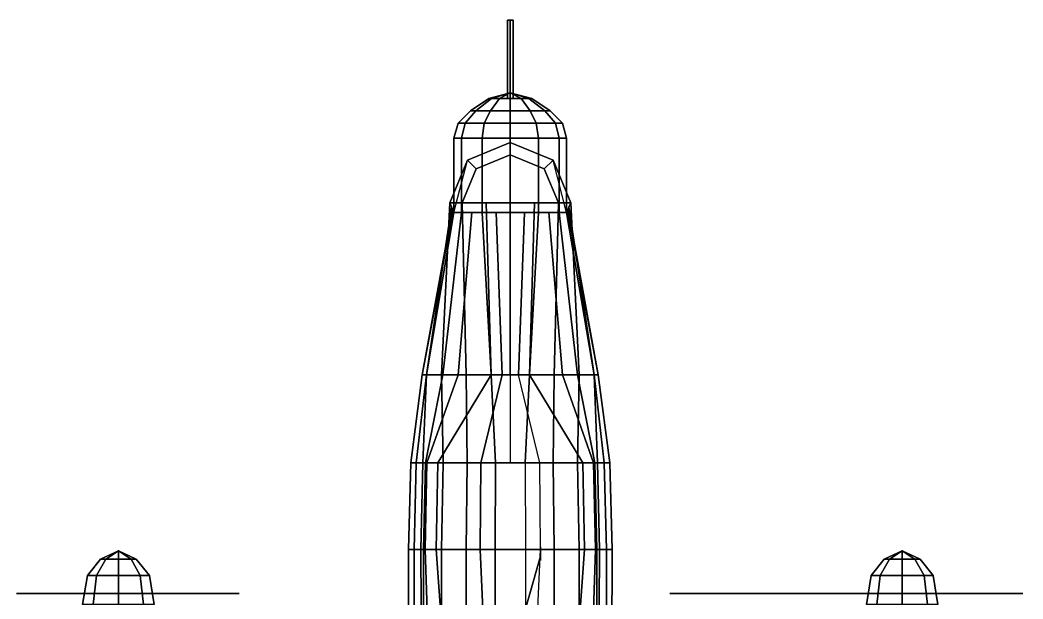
# Model space of a CAD drawing. Header units: millimetres. Extents: x -11.1 to 11.1, y -9.1 to 41.6.
# Drawn here: x -3.57 to 3.73, y 5.4 to 9.61 of the extents above; entities that cross this region are included whole.
import ezdxf

# ---------------------------------------------------------------- set-up
doc = ezdxf.new("R2010")
doc.units = ezdxf.units.MM
doc.layers.add('h2', color=7, linetype='Continuous')
doc.layers.add('prop', color=1, linetype='Continuous')

msp = doc.modelspace()

# ---------------------------------------------------------------- linework, layer by layer
for points in [[(0, 9.61, 0.32), (-0.02, 9.61, 0.3), (-0.02, 9.04, 0.3), (0, 9.04, 0.32)], [(-0.02, 9.61, 0.3), (0, 9.61, 0.28), (0, 9.04, 0.28), (-0.02, 9.04, 0.3)], [(0.02, 9.61, 0.3), (0, 9.61, 0.28), (-0.02, 9.61, 0.3), (0, 9.61, 0.32)], [(0.02, 9.61, 0.3), (0, 9.61, 0.32), (0, 9.04, 0.32), (0.02, 9.04, 0.3)], [(0, 9.61, 0.28), (0.02, 9.61, 0.3), (0.02, 9.04, 0.3), (0, 9.04, 0.28)], [(0, 9.08, 0.29), (-0.1569, 9.04, 0.29), (-0.1359, 9.04, 0.3685), (0, 9.08, 0.29)], [(0, 9.08, 0.29), (-0.1359, 9.04, 0.2115), (-0.1569, 9.04, 0.29), (0, 9.08, 0.29)], [(0, 9.08, 0.29), (-0.1359, 9.04, 0.3685), (-0.0785, 9.04, 0.4259), (0, 9.08, 0.29)], [(0, 9.08, 0.29), (-0.0785, 9.04, 0.1541), (-0.1359, 9.04, 0.2115), (0, 9.08, 0.29)], [(0, 9.08, 0.29), (-0.0785, 9.04, 0.4259), (0, 9.04, 0.4469), (0, 9.08, 0.29)], [(0, 9.08, 0.29), (0, 9.04, 0.1331), (-0.0785, 9.04, 0.1541), (0, 9.08, 0.29)], [(-0.1569, 9.04, 0.29), (-0.2899, 8.95, 0.29), (-0.2511, 8.95, 0.435), (-0.1359, 9.04, 0.3685)], [(-0.1359, 9.04, 0.2115), (-0.2511, 8.95, 0.145), (-0.2899, 8.95, 0.29), (-0.1569, 9.04, 0.29)], [(-0.1359, 9.04, 0.3685), (-0.2511, 8.95, 0.435), (-0.145, 8.95, 0.5411), (-0.0785, 9.04, 0.4259)], [(-0.0785, 9.04, 0.1541), (-0.145, 8.95, 0.0389), (-0.2511, 8.95, 0.145), (-0.1359, 9.04, 0.2115)], [(-0.0785, 9.04, 0.4259), (-0.145, 8.95, 0.5411), (0, 8.95, 0.5799), (0, 9.04, 0.4469)], [(0, 9.04, 0.1331), (0, 8.95, 0.0001), (-0.145, 8.95, 0.0389), (-0.0785, 9.04, 0.1541)], [(-0.2899, 8.95, 0.29), (-0.3788, 8.86, 0.29), (-0.328, 8.86, 0.4794), (-0.2511, 8.95, 0.435)], [(-0.2511, 8.95, 0.145), (-0.328, 8.86, 0.1006), (-0.3788, 8.86, 0.29), (-0.2899, 8.95, 0.29)], [(-0.2511, 8.95, 0.435), (-0.328, 8.86, 0.4794), (-0.1894, 8.86, 0.618), (-0.145, 8.95, 0.5411)], [(-0.145, 8.95, 0.0389), (-0.1894, 8.86, -0.038), (-0.328, 8.86, 0.1006), (-0.2511, 8.95, 0.145)], [(-0.145, 8.95, 0.5411), (-0.1894, 8.86, 0.618), (0, 8.86, 0.6688), (0, 8.95, 0.5799)], [(0, 8.95, 0.0001), (0, 8.86, -0.0888), (-0.1894, 8.86, -0.038), (-0.145, 8.95, 0.0389)], [(-0.3788, 8.86, 0.29), (-0.41, 8.75, 0.29), (-0.3551, 8.75, 0.495), (-0.328, 8.86, 0.4794)], [(-0.328, 8.86, 0.1006), (-0.3551, 8.75, 0.085), (-0.41, 8.75, 0.29), (-0.3788, 8.86, 0.29)], [(-0.328, 8.86, 0.4794), (-0.3551, 8.75, 0.495), (-0.205, 8.75, 0.6451), (-0.1894, 8.86, 0.618)], [(-0.1894, 8.86, -0.038), (-0.205, 8.75, -0.0651), (-0.3551, 8.75, 0.085), (-0.328, 8.86, 0.1006)], [(-0.1894, 8.86, 0.618), (-0.205, 8.75, 0.6451), (0, 8.75, 0.7), (0, 8.86, 0.6688)], [(0, 8.86, -0.0888), (0, 8.75, -0.12), (-0.205, 8.75, -0.0651), (-0.1894, 8.86, -0.038)], [(-0.3551, 8.75, 0.495), (-0.41, 8.75, 0.29), (-0.41, 8.21, 0.29), (-0.3551, 8.21, 0.495)], [(-0.41, 8.75, 0.29), (-0.3551, 8.75, 0.085), (-0.3551, 8.21, 0.085), (-0.41, 8.21, 0.29)], [(-0.205, 8.75, 0.6451), (-0.3551, 8.75, 0.495), (-0.3551, 8.21, 0.495), (-0.205, 8.21, 0.6451)], [(-0.3551, 8.75, 0.085), (-0.205, 8.75, -0.0651), (-0.205, 8.21, -0.0651), (-0.3551, 8.21, 0.085)], [(0, 8.72, -0.65), (-0.3111, 8.5911, -0.65), (-0.3111, 8.5911, 0.23), (0, 8.72, 0.23)], [(-0.3111, 8.5911, -0.65), (0, 8.72, -0.65), (0, 8.63, -0.75), (-0.2475, 8.5275, -0.75)], [(0, 8.75, 0.7), (-0.205, 8.75, 0.6451), (-0.205, 8.21, 0.6451), (0, 8.21, 0.7)], [(-0.205, 8.75, -0.0651), (0, 8.75, -0.12), (0, 8.21, -0.12), (-0.205, 8.21, -0.0651)], [(-0.35, 8.28, -0.75), (-0.2475, 8.5275, -0.75), (0, 8.63, -0.75), (0, 8.28, -0.75)], [(-0.3111, 8.5911, -0.65), (-0.44, 8.28, -0.65), (-0.41, 8.21, 0.29), (-0.3111, 8.5911, 0.23)], [(-0.44, 8.28, -0.65), (-0.3111, 8.5911, -0.65), (-0.2475, 8.5275, -0.75), (-0.35, 8.28, -0.75)], [(-0.4207, 8.235, -0.0453), (-0.4264, 8.2482, -0.223), (-0.61, 7.03, -0.23), (-0.64, 7.03, -0.04)], [(-0.4264, 8.2482, -0.223), (-0.44, 8.28, -0.65), (-0.5, 7.03, -0.51), (-0.61, 7.03, -0.23)], [(-0.44, 8.28, -0.65), (-0.35, 8.28, -0.75), (-0.32, 7.03, -0.72), (-0.5, 7.03, -0.51)], [(-0.35, 8.28, -0.75), (-0.175, 8.28, -0.75), (-0.14, 7.03, -0.79), (-0.32, 7.03, -0.72)], [(0, 7.03, -0.81), (-0.14, 7.03, -0.79), (-0.175, 8.28, -0.75), (0, 8.28, -0.75)], [(-0.416, 8.224, 0.1023), (-0.4207, 8.235, -0.0453), (-0.64, 7.03, -0.04), (-0.64, 7.03, 0.12)], [(-0.41, 8.21, 0.29), (-0.416, 8.224, 0.1023), (-0.64, 7.03, 0.12), (-0.61, 7.03, 0.28)], [(-0.3551, 8.21, 0.495), (-0.41, 8.21, 0.29), (-0.61, 7.03, 0.28), (-0.49, 7.03, 0.48)], [(-0.28, 8.21, 0.57), (-0.3551, 8.21, 0.495), (-0.49, 7.03, 0.48), (-0.38, 7.03, 0.6)], [(-0.205, 8.21, 0.6451), (-0.28, 8.21, 0.57), (-0.38, 7.03, 0.6), (-0.14, 7.03, 0.72)], [(-0.1025, 8.21, 0.6725), (-0.205, 8.21, 0.6451), (-0.14, 7.03, 0.72), (-0.06, 7.03, 0.74)], [(0, 8.21, 0.7), (-0.1025, 8.21, 0.6725), (-0.06, 7.03, 0.74), (0, 7.03, 0.74)], [(-0.61, 7.03, 0.28), (-0.64, 7.03, 0.12), (-0.723, 6.39, 0.2829), (-0.6839, 6.39, 0.4783)], [(-0.64, 7.03, 0.12), (-0.64, 7.03, -0.04), (-0.723, 6.39, -0.02), (-0.723, 6.39, 0.2829)], [(-0.64, 7.03, -0.04), (-0.61, 7.03, -0.23), (-0.6351, 6.39, -0.3424), (-0.723, 6.39, -0.02)], [(-0.49, 7.03, 0.48), (-0.61, 7.03, 0.28), (-0.6839, 6.39, 0.4783), (-0.6155, 6.39, 0.703)], [(-0.61, 7.03, -0.23), (-0.5, 7.03, -0.51), (-0.4885, 6.39, -0.6257), (-0.6351, 6.39, -0.3424)], [(-0.5, 7.03, -0.51), (-0.32, 7.03, -0.72), (-0.3126, 6.39, -0.7821), (-0.4885, 6.39, -0.6257)], [(-0.32, 7.03, -0.72), (-0.14, 7.03, -0.79), (-0.1075, 6.39, -0.8602), (-0.3126, 6.39, -0.7821)], [(0, 6.39, -0.8602), (-0.1075, 6.39, -0.8602), (-0.14, 7.03, -0.79), (0, 7.03, -0.81)], [(-0.723, 6.39, -0.02), (-0.6351, 6.39, -0.3424), (-0.65, 5.76, -0.35), (-0.74, 5.76, -0.02)], [(-0.723, 6.39, 0.2829), (-0.723, 6.39, -0.02), (-0.74, 5.76, -0.02), (-0.74, 5.76, 0.29)], [(-0.6839, 6.39, 0.4783), (-0.723, 6.39, 0.2829), (-0.74, 5.76, 0.29), (-0.7, 5.76, 0.49)], [(-0.6155, 6.39, 0.703), (-0.6839, 6.39, 0.4783), (-0.7, 5.76, 0.49), (-0.63, 5.76, 0.72)], [(-0.6351, 6.39, -0.3424), (-0.4885, 6.39, -0.6257), (-0.5, 5.76, -0.64), (-0.65, 5.76, -0.35)], [(-0.4885, 6.39, -0.6257), (-0.3126, 6.39, -0.7821), (-0.32, 5.76, -0.8), (-0.5, 5.76, -0.64)], [(-0.3126, 6.39, -0.7821), (-0.1075, 6.39, -0.8602), (-0.11, 5.76, -0.88), (-0.32, 5.76, -0.8)], [(0.11, 5.76, -0.88), (-0.11, 5.76, -0.88), (-0.1075, 6.39, -0.8602), (0.1075, 6.39, -0.8602)], [(0.22, 5.78, 1.14), (0.22, 5.68, 1.14), (0.22, 5.71, 2.14), (0.22, 5.78, 2.14)], [(0.22, 5.78, 2.14), (0.22, 5.71, 2.14), (0.22, 5.68, 1.14), (0.22, 5.78, 1.14)], [(0.22, 5.71, 2.1), (0.22, 5.71, 2.14), (-3.46, -7.22, 1.24), (-3.46, -7.22, 1.21)], [(-3.46, -7.22, 1.21), (-3.46, -7.22, 1.24), (0.22, 5.71, 2.14), (0.22, 5.71, 2.1)], [(-0.7, 5.76, 0.49), (-0.74, 5.76, 0.29), (-0.73, 2.43, 0.25), (-0.7, 2.43, 0.52)], [(-0.74, 5.76, 0.29), (-0.74, 5.76, -0.02), (-0.73, 2.43, 0.01), (-0.73, 2.43, 0.25)], [(-0.74, 5.76, -0.02), (-0.65, 5.76, -0.35), (-0.63, 2.43, -0.32), (-0.73, 2.43, 0.01)], [(-0.63, 5.76, 0.72), (-0.7, 5.76, 0.49), (-0.7, 2.43, 0.52), (-0.63, 2.43, 0.75)], [(-0.65, 5.76, -0.35), (-0.5, 5.76, -0.64), (-0.5, 2.43, -0.61), (-0.63, 2.43, -0.32)], [(-0.5, 5.76, -0.64), (-0.32, 5.76, -0.8), (-0.32, 2.43, -0.77), (-0.5, 2.43, -0.61)], [(-0.32, 5.76, -0.8), (-0.11, 5.76, -0.88), (-0.11, 2.43, -0.87), (-0.32, 2.43, -0.77)], [(0.11, 2.43, -0.87), (-0.11, 2.43, -0.87), (-0.11, 5.76, -0.88), (0.11, 5.76, -0.88)]]:
    msp.add_3dface(points)
at = {"color": 2}
for points in [[(-0.38, 7.03, 0.6), (-0.49, 7.03, 0.48), (-0.6155, 6.39, 0.703), (-0.6057, 6.39, 0.8398)], [(-0.14, 7.03, 0.72), (-0.38, 7.03, 0.6), (-0.6057, 6.39, 0.8398), (-0.5276, 6.39, 1.0059)], [(-0.06, 7.03, 0.74), (-0.14, 7.03, 0.72), (-0.5276, 6.39, 1.0059), (-0.2149, 6.39, 1.1231)], [(0.06, 7.03, 0.74), (-0.06, 7.03, 0.74), (-0.2149, 6.39, 1.1231), (0.2149, 6.39, 1.1231)], [(-0.6057, 6.39, 0.8398), (-0.6155, 6.39, 0.703), (-0.63, 5.76, 0.72), (-0.62, 5.76, 0.86)], [(-0.5276, 6.39, 1.0059), (-0.6057, 6.39, 0.8398), (-0.62, 5.76, 0.86), (-0.54, 5.76, 1.03)], [(-0.2149, 6.39, 1.1231), (-0.5276, 6.39, 1.0059), (-0.54, 5.76, 1.03), (-0.22, 5.76, 1.15)], [(0.2149, 6.39, 1.1231), (-0.2149, 6.39, 1.1231), (-0.22, 5.76, 1.15), (0.22, 5.76, 1.15)], [(-0.62, 5.76, 0.86), (-0.63, 5.76, 0.72), (-0.63, 2.43, 0.75), (-0.51, 2.43, 0.99)], [(-0.54, 5.76, 1.03), (-0.62, 5.76, 0.86), (-0.51, 2.43, 0.99), (-0.3, 2.43, 1.17)], [(-0.22, 5.76, 1.15), (-0.54, 5.76, 1.03), (-0.3, 2.43, 1.17), (-0.07, 2.43, 1.27)], [(0.22, 5.76, 1.15), (-0.22, 5.76, 1.15), (-0.07, 2.43, 1.27), (0.07, 2.43, 1.27)]]:
    msp.add_3dface(points, dxfattribs=at)
at = {"layer": 'h2'}
for points in [[(0, 9.08, 0.29), (0.0785, 9.04, 0.4259), (0, 9.04, 0.4469), (0, 9.08, 0.29)], [(0, 9.08, 0.29), (0.1359, 9.04, 0.3685), (0.0785, 9.04, 0.4259), (0, 9.08, 0.29)], [(0, 9.08, 0.29), (0.1569, 9.04, 0.29), (0.1359, 9.04, 0.3685), (0, 9.08, 0.29)], [(0, 9.08, 0.29), (0.1359, 9.04, 0.2115), (0.1569, 9.04, 0.29), (0, 9.08, 0.29)], [(0, 9.08, 0.29), (0.0785, 9.04, 0.1541), (0.1359, 9.04, 0.2115), (0, 9.08, 0.29)], [(0, 9.08, 0.29), (0, 9.04, 0.1331), (0.0785, 9.04, 0.1541), (0, 9.08, 0.29)], [(0, 9.04, 0.1331), (0, 8.95, 0.0001), (0.145, 8.95, 0.0389), (0.0785, 9.04, 0.1541)], [(0.0785, 9.04, 0.4259), (0.145, 8.95, 0.5411), (0, 8.95, 0.5799), (0, 9.04, 0.4469)], [(0.0785, 9.04, 0.1541), (0.145, 8.95, 0.0389), (0.2511, 8.95, 0.145), (0.1359, 9.04, 0.2115)], [(0.1359, 9.04, 0.3685), (0.2511, 8.95, 0.435), (0.145, 8.95, 0.5411), (0.0785, 9.04, 0.4259)], [(0.1359, 9.04, 0.2115), (0.2511, 8.95, 0.145), (0.2899, 8.95, 0.29), (0.1569, 9.04, 0.29)], [(0.1569, 9.04, 0.29), (0.2899, 8.95, 0.29), (0.2511, 8.95, 0.435), (0.1359, 9.04, 0.3685)], [(0.145, 8.95, 0.5411), (0.1894, 8.86, 0.618), (0, 8.86, 0.6688), (0, 8.95, 0.5799)], [(0, 8.95, 0.0001), (0, 8.86, -0.0888), (0.1894, 8.86, -0.038), (0.145, 8.95, 0.0389)], [(0.145, 8.95, 0.0389), (0.1894, 8.86, -0.038), (0.328, 8.86, 0.1006), (0.2511, 8.95, 0.145)], [(0.2511, 8.95, 0.435), (0.328, 8.86, 0.4794), (0.1894, 8.86, 0.618), (0.145, 8.95, 0.5411)], [(0.2899, 8.95, 0.29), (0.3788, 8.86, 0.29), (0.328, 8.86, 0.4794), (0.2511, 8.95, 0.435)], [(0.2511, 8.95, 0.145), (0.328, 8.86, 0.1006), (0.3788, 8.86, 0.29), (0.2899, 8.95, 0.29)], [(0.1894, 8.86, 0.618), (0.205, 8.75, 0.6451), (0, 8.75, 0.7), (0, 8.86, 0.6688)], [(0, 8.86, -0.0888), (0, 8.75, -0.12), (0.205, 8.75, -0.0651), (0.1894, 8.86, -0.038)], [(0.328, 8.86, 0.4794), (0.3551, 8.75, 0.495), (0.205, 8.75, 0.6451), (0.1894, 8.86, 0.618)], [(0.1894, 8.86, -0.038), (0.205, 8.75, -0.0651), (0.3551, 8.75, 0.085), (0.328, 8.86, 0.1006)], [(0.328, 8.86, 0.1006), (0.3551, 8.75, 0.085), (0.41, 8.75, 0.29), (0.3788, 8.86, 0.29)], [(0.3788, 8.86, 0.29), (0.41, 8.75, 0.29), (0.3551, 8.75, 0.495), (0.328, 8.86, 0.4794)], [(0.205, 8.75, -0.0651), (0, 8.75, -0.12), (0, 8.21, -0.12), (0.205, 8.21, -0.0651)], [(0, 8.75, 0.7), (0.205, 8.75, 0.6451), (0.205, 8.21, 0.6451), (0, 8.21, 0.7)], [(0.3111, 8.5911, -0.65), (0, 8.72, -0.65), (0, 8.63, -0.75), (0.2475, 8.5275, -0.75)], [(0, 8.72, -0.65), (0.3111, 8.5911, -0.65), (0.3111, 8.5911, 0.23), (0, 8.72, 0.23)], [(0.205, 8.75, 0.6451), (0.3551, 8.75, 0.495), (0.3551, 8.21, 0.495), (0.205, 8.21, 0.6451)], [(0.3551, 8.75, 0.085), (0.205, 8.75, -0.0651), (0.205, 8.21, -0.0651), (0.3551, 8.21, 0.085)], [(0.41, 8.75, 0.29), (0.3551, 8.75, 0.085), (0.3551, 8.21, 0.085), (0.41, 8.21, 0.29)], [(0.3551, 8.75, 0.495), (0.41, 8.75, 0.29), (0.41, 8.21, 0.29), (0.3551, 8.21, 0.495)], [(0.35, 8.28, -0.75), (0.2475, 8.5275, -0.75), (0, 8.63, -0.75), (0, 8.28, -0.75)], [(0.44, 8.28, -0.65), (0.3111, 8.5911, -0.65), (0.2475, 8.5275, -0.75), (0.35, 8.28, -0.75)], [(0.3111, 8.5911, -0.65), (0.44, 8.28, -0.65), (0.41, 8.21, 0.29), (0.3111, 8.5911, 0.23)], [(0, 7.03, -0.81), (0.14, 7.03, -0.79), (0.175, 8.28, -0.75), (0, 8.28, -0.75)], [(0.35, 8.28, -0.75), (0.175, 8.28, -0.75), (0.14, 7.03, -0.79), (0.32, 7.03, -0.72)], [(0.44, 8.28, -0.65), (0.35, 8.28, -0.75), (0.32, 7.03, -0.72), (0.5, 7.03, -0.51)], [(0.4207, 8.235, -0.0453), (0.4264, 8.2482, -0.223), (0.61, 7.03, -0.23), (0.64, 7.03, -0.04)], [(0.4264, 8.2482, -0.223), (0.44, 8.28, -0.65), (0.5, 7.03, -0.51), (0.61, 7.03, -0.23)], [(0, 8.21, 0.7), (0.1025, 8.21, 0.6725), (0.06, 7.03, 0.74), (0, 7.03, 0.74)], [(0.1025, 8.21, 0.6725), (0.205, 8.21, 0.6451), (0.14, 7.03, 0.72), (0.06, 7.03, 0.74)], [(0.205, 8.21, 0.6451), (0.28, 8.21, 0.57), (0.38, 7.03, 0.6), (0.14, 7.03, 0.72)], [(0.28, 8.21, 0.57), (0.3551, 8.21, 0.495), (0.49, 7.03, 0.48), (0.38, 7.03, 0.6)], [(0.3551, 8.21, 0.495), (0.41, 8.21, 0.29), (0.61, 7.03, 0.28), (0.49, 7.03, 0.48)], [(0.41, 8.21, 0.29), (0.416, 8.224, 0.1023), (0.64, 7.03, 0.12), (0.61, 7.03, 0.28)], [(0.416, 8.224, 0.1023), (0.4207, 8.235, -0.0453), (0.64, 7.03, -0.04), (0.64, 7.03, 0.12)], [(0, 6.39, -0.8602), (0.1075, 6.39, -0.8602), (0.14, 7.03, -0.79), (0, 7.03, -0.81)], [(0.32, 7.03, -0.72), (0.14, 7.03, -0.79), (0.1075, 6.39, -0.8602), (0.3126, 6.39, -0.7821)], [(0.5, 7.03, -0.51), (0.32, 7.03, -0.72), (0.3126, 6.39, -0.7821), (0.4885, 6.39, -0.6257)], [(0.61, 7.03, -0.23), (0.5, 7.03, -0.51), (0.4885, 6.39, -0.6257), (0.6351, 6.39, -0.3424)], [(0.49, 7.03, 0.48), (0.61, 7.03, 0.28), (0.6839, 6.39, 0.4783), (0.6155, 6.39, 0.703)], [(0.64, 7.03, -0.04), (0.61, 7.03, -0.23), (0.6351, 6.39, -0.3424), (0.723, 6.39, -0.02)], [(0.61, 7.03, 0.28), (0.64, 7.03, 0.12), (0.723, 6.39, 0.2829), (0.6839, 6.39, 0.4783)], [(0.64, 7.03, 0.12), (0.64, 7.03, -0.04), (0.723, 6.39, -0.02), (0.723, 6.39, 0.2829)], [(0.3126, 6.39, -0.7821), (0.1075, 6.39, -0.8602), (0.11, 5.76, -0.88), (0.32, 5.76, -0.8)], [(0.4885, 6.39, -0.6257), (0.3126, 6.39, -0.7821), (0.32, 5.76, -0.8), (0.5, 5.76, -0.64)], [(0.6351, 6.39, -0.3424), (0.4885, 6.39, -0.6257), (0.5, 5.76, -0.64), (0.65, 5.76, -0.35)], [(0.6155, 6.39, 0.703), (0.6839, 6.39, 0.4783), (0.7, 5.76, 0.49), (0.63, 5.76, 0.72)], [(0.723, 6.39, -0.02), (0.6351, 6.39, -0.3424), (0.65, 5.76, -0.35), (0.74, 5.76, -0.02)], [(0.6839, 6.39, 0.4783), (0.723, 6.39, 0.2829), (0.74, 5.76, 0.29), (0.7, 5.76, 0.49)], [(0.723, 6.39, 0.2829), (0.723, 6.39, -0.02), (0.74, 5.76, -0.02), (0.74, 5.76, 0.29)], [(0.32, 5.76, -0.8), (0.11, 5.76, -0.88), (0.11, 2.43, -0.87), (0.32, 2.43, -0.77)], [(0.5, 5.76, -0.64), (0.32, 5.76, -0.8), (0.32, 2.43, -0.77), (0.5, 2.43, -0.61)], [(0.65, 5.76, -0.35), (0.5, 5.76, -0.64), (0.5, 2.43, -0.61), (0.63, 2.43, -0.32)], [(0.63, 5.76, 0.72), (0.7, 5.76, 0.49), (0.7, 2.43, 0.52), (0.63, 2.43, 0.75)], [(0.74, 5.76, -0.02), (0.65, 5.76, -0.35), (0.63, 2.43, -0.32), (0.73, 2.43, 0.01)], [(0.7, 5.76, 0.49), (0.74, 5.76, 0.29), (0.73, 2.43, 0.25), (0.7, 2.43, 0.52)], [(0.74, 5.76, 0.29), (0.74, 5.76, -0.02), (0.73, 2.43, 0.01), (0.73, 2.43, 0.25)]]:
    msp.add_3dface(points, dxfattribs=at)
at = {"layer": 'h2', "color": 2}
for points in [[(0.06, 7.03, 0.74), (0.14, 7.03, 0.72), (0.5276, 6.39, 1.0059), (0.2149, 6.39, 1.1231)], [(0.14, 7.03, 0.72), (0.38, 7.03, 0.6), (0.6057, 6.39, 0.8398), (0.5276, 6.39, 1.0059)], [(0.38, 7.03, 0.6), (0.49, 7.03, 0.48), (0.6155, 6.39, 0.703), (0.6057, 6.39, 0.8398)], [(0.2149, 6.39, 1.1231), (0.5276, 6.39, 1.0059), (0.54, 5.76, 1.03), (0.22, 5.76, 1.15)], [(0.5276, 6.39, 1.0059), (0.6057, 6.39, 0.8398), (0.62, 5.76, 0.86), (0.54, 5.76, 1.03)], [(0.6057, 6.39, 0.8398), (0.6155, 6.39, 0.703), (0.63, 5.76, 0.72), (0.62, 5.76, 0.86)], [(0.22, 5.76, 1.15), (0.54, 5.76, 1.03), (0.3, 2.43, 1.17), (0.07, 2.43, 1.27)], [(0.54, 5.76, 1.03), (0.62, 5.76, 0.86), (0.51, 2.43, 0.99), (0.3, 2.43, 1.17)], [(0.62, 5.76, 0.86), (0.63, 5.76, 0.72), (0.63, 2.43, 0.75), (0.51, 2.43, 0.99)]]:
    msp.add_3dface(points, dxfattribs=at)
at = {"layer": 'prop'}
for points in [[(-2.98, 5.69, -0.14), (-3.0752, 5.57, -0.14), (-3.0092, 5.57, 0.0192), (-2.9419, 5.69, -0.0481)], [(-2.9419, 5.69, -0.2319), (-3.0092, 5.57, -0.2992), (-3.0752, 5.57, -0.14), (-2.98, 5.69, -0.14)], [(-2.9419, 5.69, -0.0481), (-3.0092, 5.57, 0.0192), (-2.85, 5.57, 0.0852), (-2.85, 5.69, -0.01)], [(-2.85, 5.69, -0.27), (-2.85, 5.57, -0.3652), (-3.0092, 5.57, -0.2992), (-2.9419, 5.69, -0.2319)], [(-2.85, 5.75, -0.14), (-2.9419, 5.69, -0.2319), (-2.98, 5.69, -0.14), (-2.85, 5.75, -0.14)], [(-2.85, 5.75, -0.14), (-2.98, 5.69, -0.14), (-2.9419, 5.69, -0.0481), (-2.85, 5.75, -0.14)], [(-2.85, 5.75, -0.14), (-2.9419, 5.69, -0.0481), (-2.85, 5.69, -0.01), (-2.85, 5.75, -0.14)], [(-2.85, 5.75, -0.14), (-2.85, 5.69, -0.27), (-2.9419, 5.69, -0.2319), (-2.85, 5.75, -0.14)], [(-2.85, 5.75, -0.14), (-2.85, 5.69, -0.01), (-2.7581, 5.69, -0.0481), (-2.85, 5.75, -0.14)], [(-2.85, 5.75, -0.14), (-2.7581, 5.69, -0.2319), (-2.85, 5.69, -0.27), (-2.85, 5.75, -0.14)], [(-2.85, 5.75, -0.14), (-2.72, 5.69, -0.14), (-2.7581, 5.69, -0.2319), (-2.85, 5.75, -0.14)], [(-2.85, 5.75, -0.14), (-2.7581, 5.69, -0.0481), (-2.72, 5.69, -0.14), (-2.85, 5.75, -0.14)], [(-2.85, 5.69, -0.01), (-2.85, 5.57, 0.0852), (-2.6908, 5.57, 0.0192), (-2.7581, 5.69, -0.0481)], [(-2.7581, 5.69, -0.2319), (-2.6908, 5.57, -0.2992), (-2.85, 5.57, -0.3652), (-2.85, 5.69, -0.27)], [(-2.7581, 5.69, -0.0481), (-2.6908, 5.57, 0.0192), (-2.6248, 5.57, -0.14), (-2.72, 5.69, -0.14)], [(-2.72, 5.69, -0.14), (-2.6248, 5.57, -0.14), (-2.6908, 5.57, -0.2992), (-2.7581, 5.69, -0.2319)], [(2.72, 5.69, -0.14), (2.6248, 5.57, -0.14), (2.6908, 5.57, 0.0192), (2.7581, 5.69, -0.0481)], [(2.7581, 5.69, -0.2319), (2.6908, 5.57, -0.2992), (2.6248, 5.57, -0.14), (2.72, 5.69, -0.14)], [(2.7581, 5.69, -0.0481), (2.6908, 5.57, 0.0192), (2.85, 5.57, 0.0852), (2.85, 5.69, -0.01)], [(2.85, 5.69, -0.27), (2.85, 5.57, -0.3652), (2.6908, 5.57, -0.2992), (2.7581, 5.69, -0.2319)], [(2.85, 5.75, -0.14), (2.72, 5.69, -0.14), (2.7581, 5.69, -0.0481), (2.85, 5.75, -0.14)], [(2.85, 5.75, -0.14), (2.7581, 5.69, -0.2319), (2.72, 5.69, -0.14), (2.85, 5.75, -0.14)], [(2.85, 5.75, -0.14), (2.7581, 5.69, -0.0481), (2.85, 5.69, -0.01), (2.85, 5.75, -0.14)], [(2.85, 5.75, -0.14), (2.85, 5.69, -0.27), (2.7581, 5.69, -0.2319), (2.85, 5.75, -0.14)], [(2.85, 5.75, -0.14), (2.85, 5.69, -0.01), (2.9419, 5.69, -0.0481), (2.85, 5.75, -0.14)], [(2.85, 5.75, -0.14), (2.9419, 5.69, -0.0481), (2.98, 5.69, -0.14), (2.85, 5.75, -0.14)], [(2.85, 5.75, -0.14), (2.98, 5.69, -0.14), (2.9419, 5.69, -0.2319), (2.85, 5.75, -0.14)], [(2.85, 5.75, -0.14), (2.9419, 5.69, -0.2319), (2.85, 5.69, -0.27), (2.85, 5.75, -0.14)], [(2.85, 5.69, -0.01), (2.85, 5.57, 0.0852), (3.0092, 5.57, 0.0192), (2.9419, 5.69, -0.0481)], [(2.9419, 5.69, -0.2319), (3.0092, 5.57, -0.2992), (2.85, 5.57, -0.3652), (2.85, 5.69, -0.27)], [(2.9419, 5.69, -0.0481), (3.0092, 5.57, 0.0192), (3.0752, 5.57, -0.14), (2.98, 5.69, -0.14)], [(2.98, 5.69, -0.14), (3.0752, 5.57, -0.14), (3.0092, 5.57, -0.2992), (2.9419, 5.69, -0.2319)], [(-3.0752, 5.57, -0.14), (-3.11, 5.36, -0.14), (-3.0338, 5.36, 0.0438), (-3.0092, 5.57, 0.0192)], [(-3.0092, 5.57, -0.2992), (-3.0338, 5.36, -0.3238), (-3.11, 5.36, -0.14), (-3.0752, 5.57, -0.14)], [(-2.85, 5.57, -0.3652), (-2.85, 5.36, -0.4), (-3.0338, 5.36, -0.3238), (-3.0092, 5.57, -0.2992)], [(-3.0092, 5.57, 0.0192), (-3.0338, 5.36, 0.0438), (-2.85, 5.36, 0.12), (-2.85, 5.57, 0.0852)], [(-2.6908, 5.57, -0.2992), (-2.6662, 5.36, -0.3238), (-2.85, 5.36, -0.4), (-2.85, 5.57, -0.3652)], [(-2.85, 5.57, 0.0852), (-2.85, 5.36, 0.12), (-2.6662, 5.36, 0.0438), (-2.6908, 5.57, 0.0192)], [(-2.6908, 5.57, 0.0192), (-2.6662, 5.36, 0.0438), (-2.59, 5.36, -0.14), (-2.6248, 5.57, -0.14)], [(-2.6248, 5.57, -0.14), (-2.59, 5.36, -0.14), (-2.6662, 5.36, -0.3238), (-2.6908, 5.57, -0.2992)], [(2.6248, 5.57, -0.14), (2.59, 5.36, -0.14), (2.6662, 5.36, 0.0438), (2.6908, 5.57, 0.0192)], [(2.6908, 5.57, -0.2992), (2.6662, 5.36, -0.3238), (2.59, 5.36, -0.14), (2.6248, 5.57, -0.14)], [(2.6908, 5.57, 0.0192), (2.6662, 5.36, 0.0438), (2.85, 5.36, 0.12), (2.85, 5.57, 0.0852)], [(2.85, 5.57, -0.3652), (2.85, 5.36, -0.4), (2.6662, 5.36, -0.3238), (2.6908, 5.57, -0.2992)], [(2.85, 5.57, 0.0852), (2.85, 5.36, 0.12), (3.0338, 5.36, 0.0438), (3.0092, 5.57, 0.0192)], [(3.0092, 5.57, -0.2992), (3.0338, 5.36, -0.3238), (2.85, 5.36, -0.4), (2.85, 5.57, -0.3652)], [(3.0092, 5.57, 0.0192), (3.0338, 5.36, 0.0438), (3.11, 5.36, -0.14), (3.0752, 5.57, -0.14)], [(3.0752, 5.57, -0.14), (3.11, 5.36, -0.14), (3.0338, 5.36, -0.3238), (3.0092, 5.57, -0.2992)], [(-3.59, 5.44, -0.25), (-3.38, 5.44, -0.24), (-3.38, 5.44, -0.02), (-3.59, 5.44, 0.01)], [(-3.59, 5.44, 0.01), (-3.38, 5.44, -0.02), (-3.38, 5.44, -0.24), (-3.59, 5.44, -0.25)], [(-3.38, 5.44, -0.24), (-2.85, 5.44, -0.19), (-2.85, 5.44, -0.1), (-3.38, 5.44, -0.02)], [(-3.38, 5.44, -0.02), (-2.85, 5.44, -0.1), (-2.85, 5.44, -0.19), (-3.38, 5.44, -0.24)], [(-2.4811, 5.44, 0.259), (-2.8154, 5.44, -0.16), (-2.8933, 5.44, -0.115), (-2.6716, 5.44, 0.369)], [(-2.6716, 5.44, 0.369), (-2.8933, 5.44, -0.115), (-2.8154, 5.44, -0.16), (-2.4811, 5.44, 0.259)], [(-2.6889, 5.44, -0.659), (-2.8846, 5.44, -0.16), (-2.8067, 5.44, -0.115), (-2.4984, 5.44, -0.549)], [(-2.4984, 5.44, -0.549), (-2.8067, 5.44, -0.115), (-2.8846, 5.44, -0.16), (-2.6889, 5.44, -0.659)], [(-2.6099, 5.44, -0.8559), (-2.6889, 5.44, -0.659), (-2.4984, 5.44, -0.549), (-2.3847, 5.44, -0.7259)], [(-2.3847, 5.44, -0.7259), (-2.4984, 5.44, -0.549), (-2.6889, 5.44, -0.659), (-2.6099, 5.44, -0.8559)], [(-2.3501, 5.44, 0.4259), (-2.4811, 5.44, 0.259), (-2.6716, 5.44, 0.369), (-2.5753, 5.44, 0.5559)], [(-2.5753, 5.44, 0.5559), (-2.6716, 5.44, 0.369), (-2.4811, 5.44, 0.259), (-2.3501, 5.44, 0.4259)], [(-2.2484, 5.44, -0.982), (-2.3847, 5.44, -0.7259), (-2.6099, 5.44, -0.8559), (-2.4649, 5.44, -1.107)], [(-2.4649, 5.44, -1.107), (-2.6099, 5.44, -0.8559), (-2.3847, 5.44, -0.7259), (-2.2484, 5.44, -0.982)], [(-2.4216, 5.44, 0.802), (-2.5753, 5.44, 0.5559), (-2.3501, 5.44, 0.4259), (-2.2051, 5.44, 0.677)], [(-2.2051, 5.44, 0.677), (-2.3501, 5.44, 0.4259), (-2.5753, 5.44, 0.5559), (-2.4216, 5.44, 0.802)], [(-2.2939, 5.44, -1.3432), (-2.4649, 5.44, -1.107), (-2.2484, 5.44, -0.982), (-2.1207, 5.44, -1.2432)], [(-2.1207, 5.44, -1.2432), (-2.2484, 5.44, -0.982), (-2.4649, 5.44, -1.107), (-2.2939, 5.44, -1.3432)], [(-2.0861, 5.44, 0.9432), (-2.2051, 5.44, 0.677), (-2.4216, 5.44, 0.802), (-2.2593, 5.44, 1.0432)], [(-2.2593, 5.44, 1.0432), (-2.4216, 5.44, 0.802), (-2.2051, 5.44, 0.677), (-2.0861, 5.44, 0.9432)], [(-2.0583, 5.44, -1.6113), (-2.2939, 5.44, -1.3432), (-2.1207, 5.44, -1.2432), (-1.9804, 5.44, -1.5663)], [(-1.9804, 5.44, -1.5663), (-2.1207, 5.44, -1.2432), (-2.2939, 5.44, -1.3432), (-2.0583, 5.44, -1.6113)], [(-1.9717, 5.44, 1.2813), (-2.0861, 5.44, 0.9432), (-2.2593, 5.44, 1.0432), (-2.0496, 5.44, 1.3263)], [(-2.0496, 5.44, 1.3263), (-2.2593, 5.44, 1.0432), (-2.0861, 5.44, 0.9432), (-1.9717, 5.44, 1.2813)], [(-1.979, 5.44, -1.5886), (-1.9804, 5.44, -1.5663), (-2.0583, 5.44, -1.6113), (-2.0223, 5.44, -1.6136)], [(-2.0223, 5.44, -1.6136), (-2.0583, 5.44, -1.6113), (-1.9804, 5.44, -1.5663), (-1.979, 5.44, -1.5886)], [(-2.031, 5.44, 1.3386), (-2.0496, 5.44, 1.3263), (-1.9717, 5.44, 1.2813), (-1.9877, 5.44, 1.3136)], [(-1.9877, 5.44, 1.3136), (-1.9717, 5.44, 1.2813), (-2.0496, 5.44, 1.3263), (-2.031, 5.44, 1.3386)], [(1.16, 5.44, -0.17), (1.18, 5.44, -0.18), (1.18, 5.44, -0.09), (1.16, 5.44, -0.12)], [(1.16, 5.44, -0.12), (1.18, 5.44, -0.09), (1.18, 5.44, -0.18), (1.16, 5.44, -0.17)], [(1.18, 5.44, -0.09), (1.53, 5.44, -0.02), (1.53, 5.44, -0.22), (1.18, 5.44, -0.18)], [(1.18, 5.44, -0.18), (1.53, 5.44, -0.22), (1.53, 5.44, -0.02), (1.18, 5.44, -0.09)], [(1.53, 5.44, -0.22), (1.82, 5.44, -0.24), (1.82, 5.44, 0.01), (1.53, 5.44, -0.02)], [(1.53, 5.44, -0.02), (1.82, 5.44, 0.01), (1.82, 5.44, -0.24), (1.53, 5.44, -0.22)], [(1.82, 5.44, 0.01), (2.11, 5.44, 0.01), (2.11, 5.44, -0.25), (1.82, 5.44, -0.24)], [(1.82, 5.44, -0.24), (2.11, 5.44, -0.25), (2.11, 5.44, 0.01), (1.82, 5.44, 0.01)], [(2.11, 5.44, -0.25), (2.32, 5.44, -0.24), (2.32, 5.44, -0.02), (2.11, 5.44, 0.01)], [(2.11, 5.44, 0.01), (2.32, 5.44, -0.02), (2.32, 5.44, -0.24), (2.11, 5.44, -0.25)], [(2.32, 5.44, -0.24), (2.85, 5.44, -0.19), (2.85, 5.44, -0.1), (2.32, 5.44, -0.02)], [(2.32, 5.44, -0.02), (2.85, 5.44, -0.1), (2.85, 5.44, -0.19), (2.32, 5.44, -0.24)], [(3.2189, 5.44, 0.259), (2.8846, 5.44, -0.16), (2.8067, 5.44, -0.115), (3.0284, 5.44, 0.369)], [(3.0284, 5.44, 0.369), (2.8067, 5.44, -0.115), (2.8846, 5.44, -0.16), (3.2189, 5.44, 0.259)], [(3.0111, 5.44, -0.659), (2.8154, 5.44, -0.16), (2.8933, 5.44, -0.115), (3.2016, 5.44, -0.549)], [(3.2016, 5.44, -0.549), (2.8933, 5.44, -0.115), (2.8154, 5.44, -0.16), (3.0111, 5.44, -0.659)], [(3.0901, 5.44, -0.8559), (3.0111, 5.44, -0.659), (3.2016, 5.44, -0.549), (3.3153, 5.44, -0.7259)], [(3.3153, 5.44, -0.7259), (3.2016, 5.44, -0.549), (3.0111, 5.44, -0.659), (3.0901, 5.44, -0.8559)], [(3.3499, 5.44, 0.4259), (3.2189, 5.44, 0.259), (3.0284, 5.44, 0.369), (3.1247, 5.44, 0.5559)], [(3.1247, 5.44, 0.5559), (3.0284, 5.44, 0.369), (3.2189, 5.44, 0.259), (3.3499, 5.44, 0.4259)], [(3.4516, 5.44, -0.982), (3.3153, 5.44, -0.7259), (3.0901, 5.44, -0.8559), (3.2351, 5.44, -1.107)], [(3.2351, 5.44, -1.107), (3.0901, 5.44, -0.8559), (3.3153, 5.44, -0.7259), (3.4516, 5.44, -0.982)], [(3.2784, 5.44, 0.802), (3.1247, 5.44, 0.5559), (3.3499, 5.44, 0.4259), (3.4949, 5.44, 0.677)], [(3.4949, 5.44, 0.677), (3.3499, 5.44, 0.4259), (3.1247, 5.44, 0.5559), (3.2784, 5.44, 0.802)], [(3.4061, 5.44, -1.3432), (3.2351, 5.44, -1.107), (3.4516, 5.44, -0.982), (3.5793, 5.44, -1.2432)], [(3.5793, 5.44, -1.2432), (3.4516, 5.44, -0.982), (3.2351, 5.44, -1.107), (3.4061, 5.44, -1.3432)], [(3.6139, 5.44, 0.9432), (3.4949, 5.44, 0.677), (3.2784, 5.44, 0.802), (3.4407, 5.44, 1.0432)], [(3.4407, 5.44, 1.0432), (3.2784, 5.44, 0.802), (3.4949, 5.44, 0.677), (3.6139, 5.44, 0.9432)], [(3.6417, 5.44, -1.6113), (3.4061, 5.44, -1.3432), (3.5793, 5.44, -1.2432), (3.7196, 5.44, -1.5663)], [(3.7196, 5.44, -1.5663), (3.5793, 5.44, -1.2432), (3.4061, 5.44, -1.3432), (3.6417, 5.44, -1.6113)], [(3.7283, 5.44, 1.2813), (3.6139, 5.44, 0.9432), (3.4407, 5.44, 1.0432), (3.6504, 5.44, 1.3263)], [(3.6504, 5.44, 1.3263), (3.4407, 5.44, 1.0432), (3.6139, 5.44, 0.9432), (3.7283, 5.44, 1.2813)], [(3.721, 5.44, -1.5886), (3.7196, 5.44, -1.5663), (3.6417, 5.44, -1.6113), (3.6777, 5.44, -1.6136)], [(3.6777, 5.44, -1.6136), (3.6417, 5.44, -1.6113), (3.7196, 5.44, -1.5663), (3.721, 5.44, -1.5886)], [(3.669, 5.44, 1.3386), (3.6504, 5.44, 1.3263), (3.7283, 5.44, 1.2813), (3.7123, 5.44, 1.3136)], [(3.7123, 5.44, 1.3136), (3.7283, 5.44, 1.2813), (3.6504, 5.44, 1.3263), (3.669, 5.44, 1.3386)]]:
    msp.add_3dface(points, dxfattribs=at)

doc.saveas('drawing.dxf')
